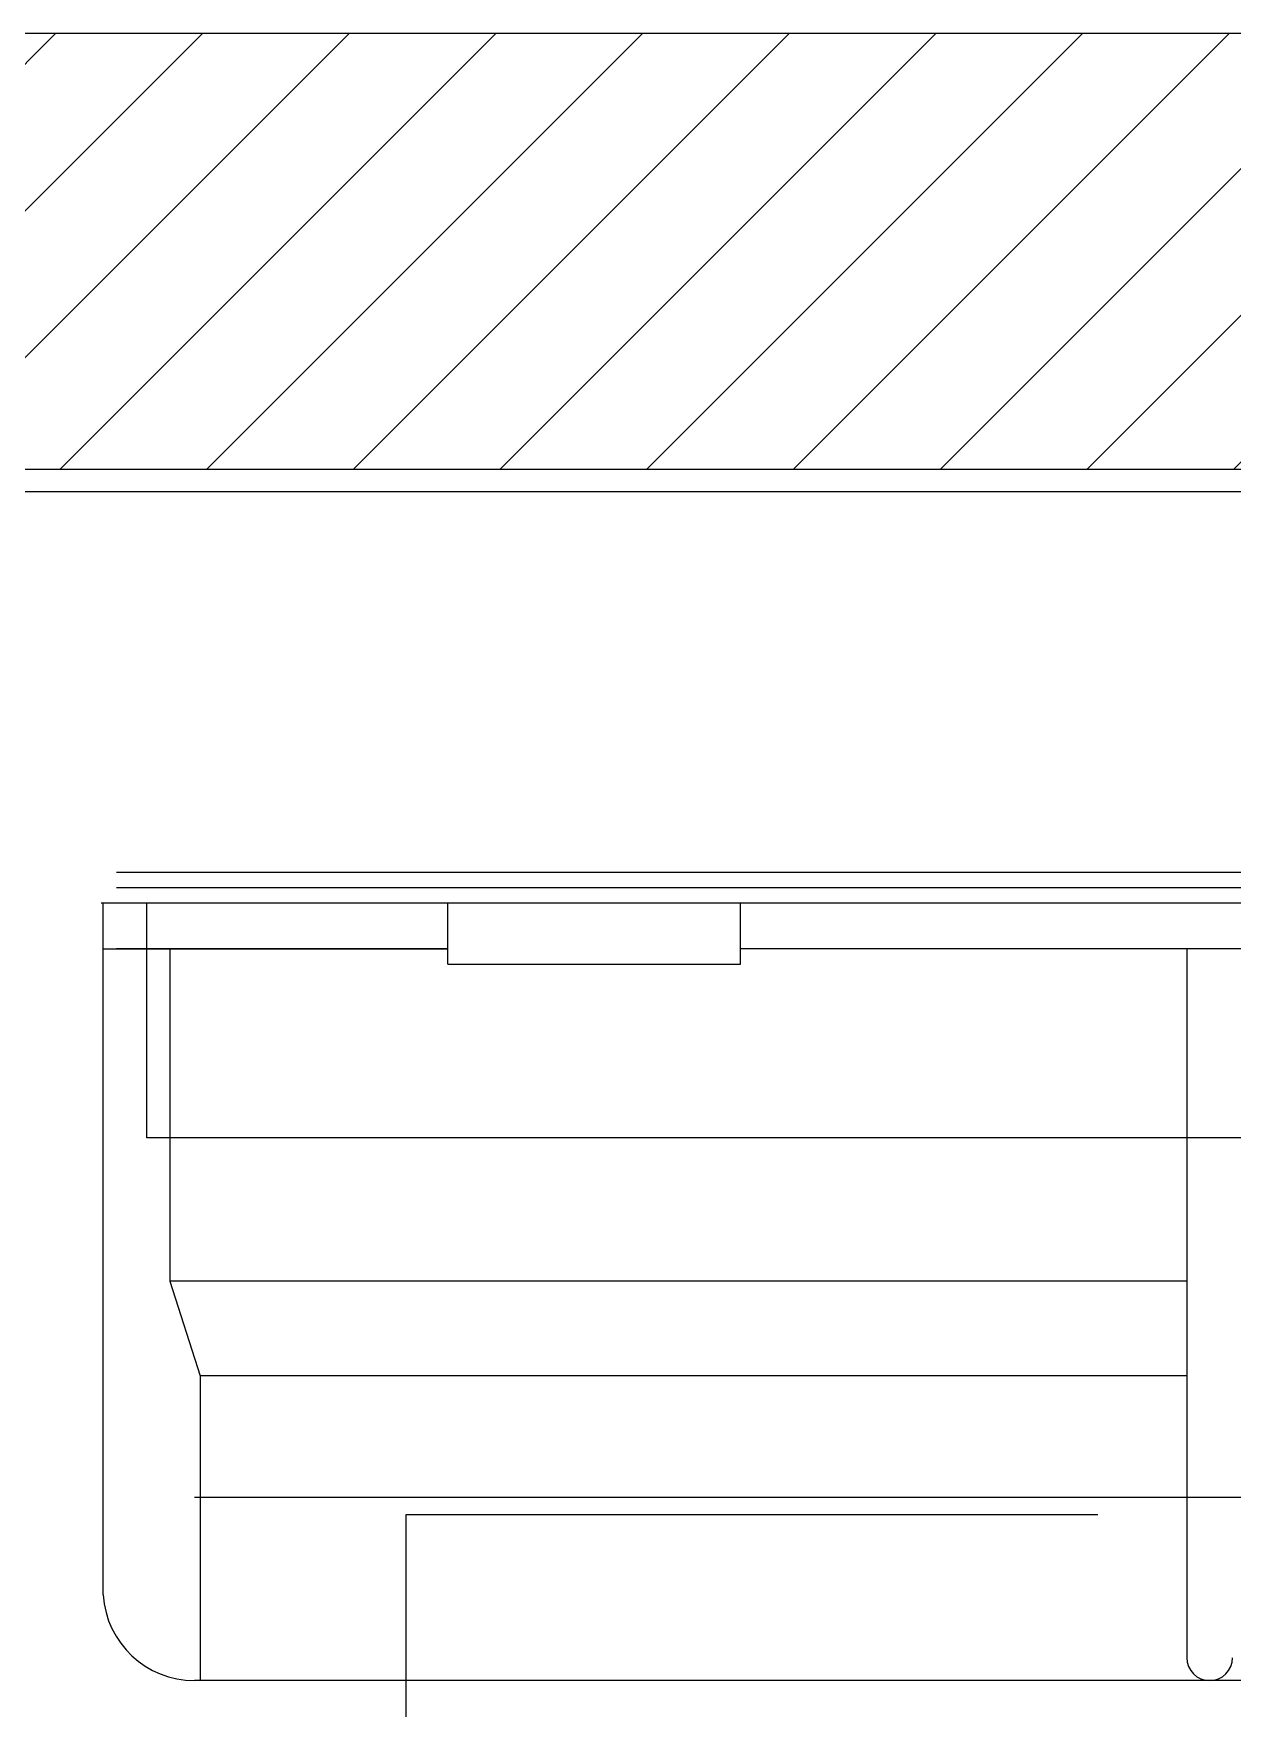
# Model space of a CAD drawing. Header units: millimetres. Extents: x 54215 to 67697, y 23496 to 56611.
# Drawn here: x 56932.11 to 56943.12, y 40826.39 to 40841.77 of the extents above; entities that cross this region are included whole.
import ezdxf

# ---------------------------------------------------------------- set-up
doc = ezdxf.new("R2010")
doc.units = ezdxf.units.MM
doc.linetypes.add('DASHED2', pattern=[9.525, 6.35, -3.175])

# ---------------------------------------------------------------- blocks, each defined once
blk = doc.blocks.new('cephe pasta')
at = {"true_color": 0x2776bb}
h = blk.add_hatch(dxfattribs=at)
h.set_pattern_fill('ANSI31', color=152, scale=0.3)
h.set_pattern_definition([(45, (6736.7787, 16780.127), (-0.67351921, 0.67351921), [])])
h.paths.add_polyline_path([(10799.005, 21202.886), (10799.005, 21181.386), (10803.005, 21181.386), (10803.005, 21206.886), (10738.005, 21206.886), (10738.005, 21181.386), (10742.005, 21181.386), (10742.005, 21202.886)])
at = {"color": 241, "lineweight": 15, "true_color": 0xf7abae}
blk.add_line((10730.362, 21206.886), (10811.362, 21206.886), dxfattribs=at)
at = {"color": 231, "lineweight": 15}
blk.add_line((10730.362, 21202.886), (10811.362, 21202.886), dxfattribs=at)
at = {"color": 143, "true_color": 0x7aafdf}
for p, q in [((10788.865, 21199.18), (10751.345, 21199.18)), ((10788.865, 21199.04), (10751.345, 21199.04)), ((10789.005, 21198.9), (10751.205, 21198.9)), ((10789.005, 21198.9), (10751.205, 21198.9)), ((10751.224, 21192.547), (10751.224, 21198.9)), ((10751.625, 21196.745), (10751.625, 21198.9)), ((10754.387, 21198.34), (10754.387, 21198.9)), ((10757.076, 21198.34), (10757.076, 21198.9)), ((10751.224, 21198.48), (10754.387, 21198.48)), ((10754.387, 21198.48), (10751.345, 21198.48)), ((10751.835, 21198.48), (10751.835, 21195.428)), ((10783.133, 21198.48), (10757.076, 21198.48)), ((10761.173, 21198.48), (10761.173, 21191.97)), ((10754.387, 21198.34), (10757.076, 21198.34)), ((10788.585, 21196.745), (10751.625, 21196.745)), ((10761.173, 21195.428), (10751.835, 21195.428)), ((10751.835, 21195.428), (10752.115, 21194.56)), ((10761.173, 21194.56), (10752.115, 21194.56)), ((10752.115, 21194.56), (10752.115, 21191.769)), ((10768.499, 21193.44), (10752.062, 21193.44)), ((10768.499, 21191.76), (10752.062, 21191.76))]:
    blk.add_line(p, q, dxfattribs=at)
at = {"color": 231, "lineweight": 15}
blk.add_lwpolyline([(10730.362, 21206.886), (10811.362, 21206.886), (10811.362, 21202.886), (10730.362, 21202.886)], close=True, dxfattribs=at)
at = {"color": 152, "true_color": 0x2776bb}
for points in [[(10738.005, 21181.386), (10803.005, 21181.386), (10803.005, 21206.886), (10738.005, 21206.886)], [(10799.005, 21181.386), (10742.005, 21181.386), (10742.005, 21202.886), (10799.005, 21202.886)]]:
    blk.add_lwpolyline(points, close=True, dxfattribs=at)
at = {"color": 143, "true_color": 0x7aafdf}
blk.add_lwpolyline([(10746.605, 21202.68), (10793.605, 21202.68), (10793.605, 21188.68), (10746.605, 21188.68)], close=True, dxfattribs=at)
at = {"color": 254, "linetype": 'DASHED2', "true_color": 0xfeeab9}
blk.add_lwpolyline([(10754.005, 21193.286), (10787.005, 21193.286), (10787.005, 21179.286), (10754.005, 21179.286)], close=True, dxfattribs=at)
at = {"color": 143, "true_color": 0x7aafdf}
for centre, radius, start, end in [((10752.062, 21192.6), 0.84, 183.6432, 270), ((10761.383, 21191.97), 0.21, 180, 0)]:
    blk.add_arc(centre, radius, start, end, dxfattribs=at)

msp = doc.modelspace()

# ---------------------------------------------------------------- block references
msp.add_blockref('cephe pasta', (46181.528, 19634.885))

doc.saveas('drawing.dxf')
